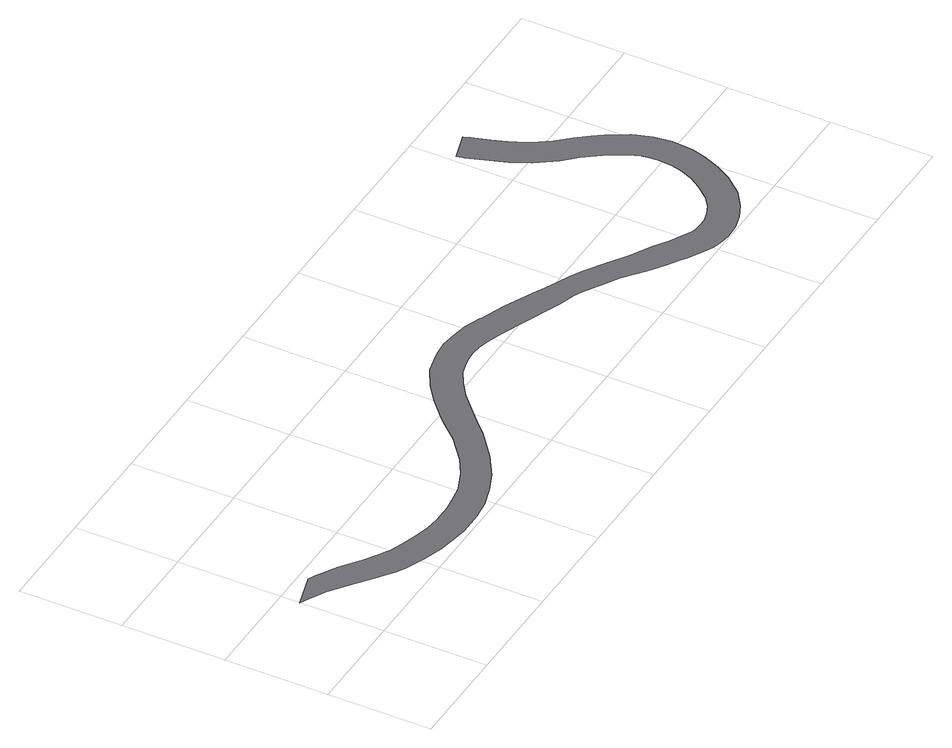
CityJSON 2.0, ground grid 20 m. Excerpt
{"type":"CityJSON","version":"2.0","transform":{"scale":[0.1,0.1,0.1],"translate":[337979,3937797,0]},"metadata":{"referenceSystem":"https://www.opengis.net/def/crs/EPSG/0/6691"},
"CityObjects":{
"road1":{"type":"Road","attributes":{"RoadStructureAttribute.sectionType":"1"},"geometry":[{"type":"MultiSurface","lod":"1","boundaries":[[[0,1,2,3,4,5,6,7,8,9,10,11,12,13,14,15,16,17,18,19,20,21,22,23,24,25,26,27,28,29,30,31,32,33,34,35,36,37,38,39,40,41,42,43,44,45,46,47,48,49,50,51,52,53,54,55,56,57,58,59,60,61,62,63,64,65,66,67,68,69,70,71,72,73,74,75,76,77,78,79,80,81,82,83,84,85,86,87,88,89,90,91,92,93,94,95,96,97,98,99,100,101,102,103,104,105,106,107,108,109,110,111,112,113,114,115,116,117,118,119,120,121,122,123,124,125,126,127,128,129,130,131,132,133,134,135,136,137,138,139,140]]]}]}
},
"vertices":[
[1150,106,0],[1127,118,0],[1114,126,0],[1084,145,0],[1038,175,0],[1027,181,0],[1016,187,0],[989,199,0],[958,214,0],[952,217,0],[890,247,0],[840,266,0],[839,267,0],[807,279,0],[778,285,0],[747,288,0],[719,286,0],[698,281,0],[672,275,0],[636,254,0],[604,230,0],[565,194,0],[557,186,0],[524,149,0],[479,112,0],[447,92,0],[406,75,0],[380,71,0],[351,67,0],[314,67,0],[289,70,0],[261,76,0],[227,87,0],[202,97,0],[196,100,0],[183,108,0],[154,126,0],[119,152,0],[78,176,0],[66,182,0],[0,163,0],[18,155,0],[48,138,0],[82,113,0],[128,78,0],[130,77,0],[152,61,0],[170,50,0],[208,34,0],[247,22,0],[280,15,0],[310,11,0],[355,11,0],[392,16,0],[429,27,0],[467,43,0],[511,71,0],[563,113,0],[585,135,0],[596,146,0],[640,187,0],[668,207,0],[693,222,0],[711,227,0],[727,231,0],[746,232,0],[769,230,0],[790,225,0],[819,215,0],[869,195,0],[925,172,0],[938,167,0],[971,156,0],[987,149,0],[1012,134,0],[1020,129,0],[1051,110,0],[1091,79,0],[1118,59,0],[1144,43,0],[1153,37,0],[1178,23,0],[1202,11,0],[1204,10,0],[1223,5,0],[1241,3,0],[1268,4,0],[1297,12,0],[1325,25,0],[1355,47,0],[1384,81,0],[1401,110,0],[1415,143,0],[1423,172,0],[1425,210,0],[1425,212,0],[1424,224,0],[1421,248,0],[1412,275,0],[1409,284,0],[1387,322,0],[1373,340,0],[1354,366,0],[1330,391,0],[1308,422,0],[1297,446,0],[1294,451,0],[1281,487,0],[1270,521,0],[1266,533,0],[1233,523,0],[1213,517,0],[1216,505,0],[1217,502,0],[1228,469,0],[1242,429,0],[1247,421,0],[1260,394,0],[1287,356,0],[1311,330,0],[1340,291,0],[1344,283,0],[1358,260,0],[1365,239,0],[1366,236,0],[1367,227,0],[1369,210,0],[1367,181,0],[1362,161,0],[1351,135,0],[1338,114,0],[1316,88,0],[1296,73,0],[1278,65,0],[1260,60,0],[1244,60,0],[1233,61,0],[1224,63,0],[1204,73,0],[1182,85,0],[1156,102,0]
]}
